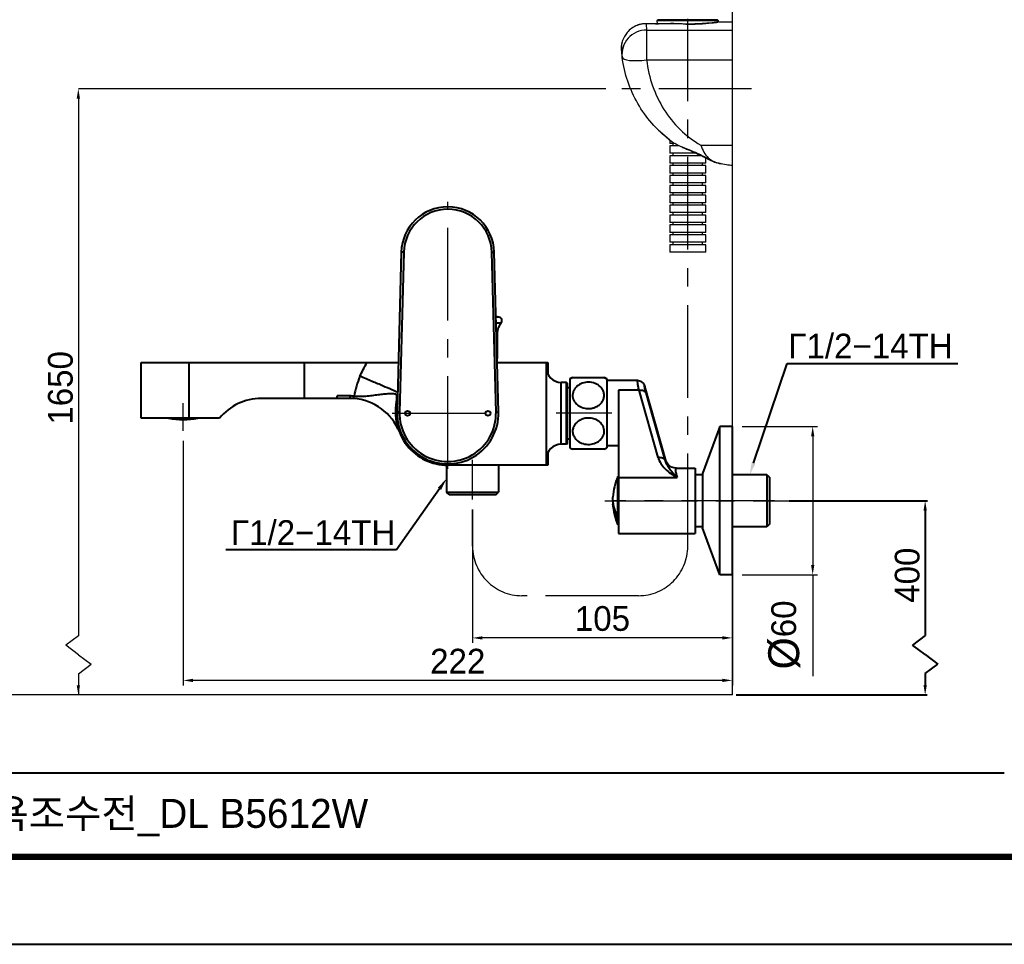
# Model space of a CAD drawing. Extents: x 0 to 1128, y 0 to 827.
# Drawn here: x 528.7 to 926.8, y 0 to 373.9 of the extents above; entities that cross this region are included whole.
import ezdxf
from ezdxf import colors
from ezdxf.entities.mleader import LeaderData, LeaderLine
from ezdxf.math import Vec2, Vec3

# ---------------------------------------------------------------- set-up
doc = ezdxf.new("R2010")
doc.units = 0
doc.header["$LTSCALE"] = 30
doc.header["$MEASUREMENT"] = 0
doc.header["$PDMODE"] = 3
doc.header["$PDSIZE"] = -10
doc.linetypes.add('CENTER', pattern=[2, 1.25, -0.25, 0.25, -0.25])
doc.linetypes.add('CENTER2', pattern=[28.575000000000003, 19.05, -3.175, 3.175, -3.175])
doc.layers.get('0').update_dxf_attribs({"linetype": 'CONTINUOUS'})
doc.layers.get('DEFPOINTS').update_dxf_attribs({"linetype": 'CONTINUOUS'})
doc.layers.add('1', color=7, linetype='CONTINUOUS')
doc.layers.add('DEF_LAYER_ASSEM_MEMBER', color=7, linetype='CONTINUOUS')
doc.layers.add('Cneter', color=1, linetype='CENTER2', lineweight=13)
doc.layers.add('치수선', color=7, linetype='CONTINUOUS', lineweight=20)
doc.styles.add('Daelim Dimension', font='')
doc.styles.get("Standard").update_dxf_attribs({"font": 'SYMBOL'})
doc.styles.get('Daelim Dimension').set_extended_font_data('나눔고딕')
doc.dimstyles.new('DEFAULT', dxfattribs={"dimscale": 2, "dimtxt": 2, "dimasz": 2, "dimexe": 0, "dimexo": 2, "dimgap": 1, "dimtad": 1, "dimdec": 1, "dimzin": 9, "dimdsep": 46, "dimtxsty": 'Daelim Dimension', "dimcen": 0.5, "dimclrd": 252, "dimclre": 252, "dimclrt": 3, "dimadec": 1, "dimazin": 0, "dimtfac": 1, "dimtdec": 1, "dimtix": 1, "dimtmove": 0, "dimatfit": 3, "dimfxl": 1, "dimtolj": 1, "dimtzin": 1, "dimlwd": 9, "dimlwe": 9, "dimarcsym": 0})

# ---------------------------------------------------------------- blocks, each defined once
blk = doc.blocks.new('*D2')
at = {"color": 5, "lineweight": 9, "ltscale": 0.5, "transparency": 16777216}
for p, q in [((711.8162089107955, 175.8355354128338), (711.8162089107955, 121.9016952932297)), ((816.8705379979956, 151.3992259648838), (816.8705379979956, 121.9016952932297)), ((812.8705379979956, 123.9016952932297), (715.8162089107955, 123.9016952932297))]:
    blk.add_line(p, q, dxfattribs=at)
at = {"color": 5, "ltscale": 0.5, "transparency": 16777216}
for points in [[(715.8162089107955, 124.5683619598964), (715.8162089107955, 123.2350286265631), (711.8162089107955, 123.9016952932297)], [(812.8705379979956, 124.5683619598964), (812.8705379979956, 123.2350286265631), (816.8705379979956, 123.9016952932297)]]:
    blk.add_solid(points, dxfattribs=at)
at = {"layer": 'DEFPOINTS', "color": 0, "ltscale": 0.5, "transparency": 16777216}
for p in [(711.8162089107955, 179.8355354128338), (816.8705379979956, 155.3992259648838), (711.8162089107955, 123.9016952932297)]:
    blk.add_point(p, dxfattribs=at)
at = {"color": 7, "ltscale": 0.5, "transparency": 16777216, "insert": (764.3433734543955, 136.7600643919422), "char_height": 10, "attachment_point": 2, "style": 'Daelim Dimension'}
blk.add_mtext('\\A1;105', dxfattribs=at)
blk = doc.blocks.new('*D3')
at = {"color": 5, "lineweight": 9, "ltscale": 0.5, "transparency": 16777216}
for p, q in [((594.8153183941035, 203.6418425579889), (594.8153183941035, 104.717118714269)), ((816.8705379979956, 141.8801963534838), (816.8705379979956, 104.717118714269)), ((812.8705379979956, 106.717118714269), (598.8153183941035, 106.717118714269))]:
    blk.add_line(p, q, dxfattribs=at)
at = {"color": 5, "ltscale": 0.5, "transparency": 16777216}
for points in [[(598.8153183941035, 107.3837853809356), (598.8153183941035, 106.0504520476023), (594.8153183941035, 106.717118714269)], [(812.8705379979956, 107.3837853809356), (812.8705379979956, 106.0504520476023), (816.8705379979956, 106.717118714269)]]:
    blk.add_solid(points, dxfattribs=at)
at = {"layer": 'DEFPOINTS', "color": 0, "ltscale": 0.5, "transparency": 16777216}
for p in [(594.8153183941035, 207.6418425579889), (816.8705379979956, 145.8801963534838), (594.8153183941035, 106.717118714269)]:
    blk.add_point(p, dxfattribs=at)
at = {"color": 7, "ltscale": 0.5, "transparency": 16777216, "insert": (705.8429281960496, 119.5039570547554), "char_height": 10, "attachment_point": 2, "style": 'Daelim Dimension'}
blk.add_mtext('\\A1;222', dxfattribs=at)
blk = doc.blocks.new('*D4')
at = {"color": 5, "lineweight": 9, "ltscale": 0.5, "transparency": 16777216}
for p, q in [((820.8705379979956, 209.3801963534338), (851.358853064452, 209.3801963534338)), ((849.358853064452, 205.3801963534338), (849.358853064452, 153.3801963534338)), ((820.8705379979956, 149.3801963534338), (851.358853064452, 149.3801963534338)), ((849.358853064452, 149.3801963534338), (849.358853064452, 108.481847483802))]:
    blk.add_line(p, q, dxfattribs=at)
at = {"color": 5, "ltscale": 0.5, "transparency": 16777216}
for points in [[(848.6921863977853, 205.3801963534338), (850.0255197311186, 205.3801963534338), (849.358853064452, 209.3801963534338)], [(848.6921863977853, 153.3801963534338), (850.0255197311186, 153.3801963534338), (849.358853064452, 149.3801963534338)]]:
    blk.add_solid(points, dxfattribs=at)
at = {"layer": 'DEFPOINTS', "color": 0, "ltscale": 0.5, "transparency": 16777216}
for p in [(816.8705379979956, 209.3801963534338), (816.8705379979956, 149.3801963534338), (849.358853064452, 149.3801963534338)]:
    blk.add_point(p, dxfattribs=at)
at = {"color": 7, "ltscale": 0.5, "transparency": 16777216, "insert": (831.3896112904893, 125.1063110031155), "char_height": 10, "attachment_point": 2, "rotation": 90, "style": 'Daelim Dimension'}
blk.add_mtext('\\A1;{\\H1.25x;\\C256;Ø}60', dxfattribs=at)

msp = doc.modelspace()

# ---------------------------------------------------------------- linework, layer by layer
at = {"color": 5, "lineweight": 9, "ltscale": 0.5}
for p, q in [((765.6853126988572, 345.9959418979174), (552.440697910105, 345.9959418979174)), ((552.440697910105, 341.9959418979174), (552.4406959948358, 124.7736733083228)), ((552.4406979101047, 124.7736747470385), (547.3328926580296, 120.936783572722)), ((552.4406979101047, 117.0998847690111), (547.3328926580296, 120.936783572722)), ((552.4406979101047, 117.0998847690111), (557.5485031621799, 113.2629859653002)), ((552.4406979101047, 109.4260947909838), (557.5485031621799, 113.2629859653002)), ((552.4406998174534, 109.4261100497728), (552.4406979101047, 104.7520148959642)), ((552.4406979101047, 109.4260871615892), (552.4406979101047, 100.8550117221361))]:
    msp.add_line(p, q, dxfattribs=at)
at = {"color": 5, "ltscale": 0.5}
for p, q in [((839.8705379979956, 179.3801963534838), (895.8369247927644, 179.3788835284234)), ((894.8369247930395, 175.378906985808), (894.8369228856909, 124.859864017058)), ((894.8369228856909, 124.859864017058), (889.7291176336157, 121.0229728427416)), ((894.8369228856909, 117.1860740390306), (889.7291176336157, 121.0229728427416)), ((894.8369228856909, 117.1860740390306), (899.9447281377661, 113.3491752353197)), ((894.8369228856909, 109.5122840610033), (899.9447281377661, 113.3491752353197)), ((894.8369267003882, 109.5122916903978), (894.8369247930395, 104.8382041659838)), ((818.452676059519, 100.8550117221361), (895.7017605321753, 100.8550117221361))]:
    msp.add_line(p, q, dxfattribs=at)
at = {"color": 5}
msp.add_line((18.14486312866211, 69.27593994140625), (926.736156463623, 69.27593994140625), dxfattribs=at)
at = {"ltscale": 0.5}
msp.add_lwpolyline([(0, 0), (1128.400001525879, 0), (1128.400001525879, 826.8000030517578), (0, 826.8000030517578)], close=True, dxfattribs=at)
at = {"color": 5, "linetype": 'ByBlock', "lineweight": 200, "const_width": 2.6}
msp.add_lwpolyline([(18.14486312866211, 35.40284729003906), (1110.144863128662, 35.40284729003906), (1110.144863128662, 807.6028442382812), (18.14486312866211, 807.6028442382812)], close=True, dxfattribs=at)
at = {"color": 5, "ltscale": 0.5}
for points in [[(551.7506649511206, 341.9959418979174), (553.0839970128882, 341.9959418979174), (552.4173309820044, 345.9959418979174)], [(894.1702587621558, 175.378906985808), (895.5035908239233, 175.378906985808), (894.8369247930395, 179.378906985808)], [(551.774031879221, 104.7520148959642), (553.1073639409885, 104.7520148959642), (552.4406979101047, 100.7520148959642)], [(894.1702587621558, 104.8382041659838), (895.5035908239233, 104.8382041659838), (894.8369247930395, 100.8382041659838)]]:
    msp.add_solid(points, dxfattribs=at)
at = {"layer": '1', "color": 7, "linetype": 'Continuous', "lineweight": 18}
for p, q in [((786.8705322759497, 373.8968284335619), (786.4049332158911, 373.3980109897142)), ((786.4049332158911, 373.3980109897142), (786.4902832525122, 372.1604392734056)), ((811.3361313360083, 373.3980109897142), (786.4049332158911, 373.3980109897142)), ((810.8705322759497, 373.8968284335619), (786.8705322759497, 373.8968284335619)), ((793.2511723058569, 372.2999122348314), (791.9310429113257, 372.2999122348314)), ((811.3361313360083, 373.3980109897142), (810.8705322759497, 373.8968284335619)), ((811.3015587346899, 372.8967139926439), (811.3361313360083, 373.3980109897142)), ((816.8705322759497, 372.8968284335619), (811.3016521947729, 372.8968284335619)), ((816.8705322759497, 369.7214133944994), (816.8705322759497, 372.8968284335619)), ((816.8705322759497, 357.626091739226), (816.8705322759497, 369.7214133944994)), ((816.8705322759497, 323.1823508944994), (816.8705322759497, 357.626091739226)), ((791.5705330388892, 325.1923606601244), (791.5705330388892, 323.8968284335619)), ((793.4973461644995, 323.8968284335619), (791.5705330388892, 323.8968284335619)), ((791.5705330388892, 322.8968284335619), (791.5705330388892, 319.8968284335619)), ((795.3505909459936, 322.8968284335619), (791.5705330388892, 322.8968284335619)), ((792.8705322759497, 323.8968284335619), (792.8705322759497, 322.8968284335619)), ((816.8705322759497, 314.8968284335619), (816.8705322759497, 323.1823508944994)), ((802.2101795690405, 319.8968284335619), (791.5705330388892, 319.8968284335619)), ((791.5705330388892, 318.8968284335619), (791.5705330388892, 315.8968284335619)), ((804.3925354497778, 318.8968284335619), (791.5705330388892, 318.8968284335619)), ((792.8705322759497, 319.8968284335619), (792.8705322759497, 318.8968284335619)), ((806.1705334203589, 315.8968284335619), (791.5705330388892, 315.8968284335619)), ((791.5705330388892, 314.8968284335619), (791.5705330388892, 311.8968284335619)), ((806.1705334203589, 314.8968284335619), (791.5705330388892, 314.8968284335619)), ((792.8705322759497, 315.8968284335619), (792.8705322759497, 314.8968284335619)), ((804.8705322759497, 314.8968284335619), (804.8705322759497, 315.8968284335619)), ((806.1705334203589, 315.8968284335619), (806.1705334203589, 317.978874942351)), ((806.1705334203589, 311.8968284335619), (806.1705334203589, 314.8968284335619)), ((806.1705334203589, 311.8968284335619), (791.5705330388892, 311.8968284335619)), ((791.5705330388892, 310.8968284335619), (791.5705330388892, 307.8968284335619)), ((806.1705334203589, 310.8968284335619), (791.5705330388892, 310.8968284335619)), ((792.8705322759497, 311.8968284335619), (792.8705322759497, 310.8968284335619)), ((804.8705322759497, 310.8968284335619), (804.8705322759497, 311.8968284335619)), ((806.1705334203589, 307.8968284335619), (806.1705334203589, 310.8968284335619)), ((806.1705334203589, 307.8968284335619), (791.5705330388892, 307.8968284335619)), ((791.5705330388892, 306.8968284335619), (791.5705330388892, 303.8968284335619)), ((806.1705334203589, 306.8968284335619), (791.5705330388892, 306.8968284335619)), ((792.8705322759497, 307.8968284335619), (792.8705322759497, 306.8968284335619)), ((804.8705322759497, 306.8968284335619), (804.8705322759497, 307.8968284335619)), ((806.1705334203589, 303.8968284335619), (806.1705334203589, 306.8968284335619)), ((806.1705334203589, 303.8968284335619), (791.5705330388892, 303.8968284335619)), ((791.5705330388892, 302.8968284335619), (791.5705330388892, 299.8968284335619)), ((806.1705334203589, 302.8968284335619), (791.5705330388892, 302.8968284335619)), ((792.8705322759497, 303.8968284335619), (792.8705322759497, 302.8968284335619)), ((804.8705322759497, 302.8968284335619), (804.8705322759497, 303.8968284335619)), ((806.1705334203589, 299.8968284335619), (806.1705334203589, 302.8968284335619)), ((806.1705334203589, 299.8968284335619), (791.5705330388892, 299.8968284335619)), ((791.5705330388892, 298.8968284335619), (791.5705330388892, 295.8968284335619)), ((806.1705334203589, 298.8968284335619), (791.5705330388892, 298.8968284335619)), ((792.8705322759497, 299.8968284335619), (792.8705322759497, 298.8968284335619)), ((804.8705322759497, 298.8968284335619), (804.8705322759497, 299.8968284335619)), ((806.1705334203589, 295.8968284335619), (806.1705334203589, 298.8968284335619)), ((806.1705334203589, 295.8968284335619), (791.5705330388892, 295.8968284335619)), ((791.5705330388892, 294.8968284335619), (791.5705330388892, 291.8968284335619)), ((806.1705334203589, 294.8968284335619), (791.5705330388892, 294.8968284335619)), ((792.8705322759497, 295.8968284335619), (792.8705322759497, 294.8968284335619)), ((804.8705322759497, 294.8968284335619), (804.8705322759497, 295.8968284335619)), ((806.1705334203589, 291.8968284335619), (806.1705334203589, 294.8968284335619)), ((806.1705334203589, 291.8968284335619), (791.5705330388892, 291.8968284335619)), ((791.5705330388892, 290.8968284335619), (791.5705330388892, 287.8968284335619)), ((806.1705334203589, 290.8968284335619), (791.5705330388892, 290.8968284335619)), ((792.8705322759497, 291.8968284335619), (792.8705322759497, 290.8968284335619)), ((804.8705322759497, 290.8968284335619), (804.8705322759497, 291.8968284335619)), ((806.1705334203589, 287.8968284335619), (806.1705334203589, 290.8968284335619)), ((806.1705334203589, 287.8968284335619), (791.5705330388892, 287.8968284335619)), ((791.5705330388892, 286.8968284335619), (791.5705330388892, 283.8968284335619)), ((806.1705334203589, 286.8968284335619), (791.5705330388892, 286.8968284335619)), ((792.8705322759497, 287.8968284335619), (792.8705322759497, 286.8968284335619)), ((804.8705322759497, 286.8968284335619), (804.8705322759497, 287.8968284335619)), ((806.1705334203589, 283.8968284335619), (806.1705334203589, 286.8968284335619)), ((806.1705334203589, 283.8968284335619), (791.5705330388892, 283.8968284335619)), ((791.5705330388892, 282.8968284335619), (791.5705330388892, 279.8968284335619)), ((806.1705334203589, 282.8968284335619), (791.5705330388892, 282.8968284335619)), ((792.8705322759497, 283.8968284335619), (792.8705322759497, 282.8968284335619)), ((804.8705322759497, 282.8968284335619), (804.8705322759497, 283.8968284335619)), ((806.1705334203589, 279.8968284335619), (806.1705334203589, 282.8968284335619)), ((806.1705334203589, 279.8968284335619), (791.5705330388892, 279.8968284335619))]:
    msp.add_line(p, q, dxfattribs=at)
at = {"layer": '1', "color": 7, "linetype": 'Continuous', "lineweight": 13}
for p, q in [((793.1988937871802, 372.287728091765), (791.9806416051733, 372.287728091765)), ((782.2209827916968, 369.7214133944994), (782.2209827916968, 357.626091739226)), ((782.2209827916968, 369.7214133944994), (816.8705322759497, 369.7214133944994)), ((782.2209827916968, 357.626091739226), (816.8705322759497, 357.626091739226)), ((804.1001675145972, 323.1823508944994), (816.8705322759497, 323.1823508944994))]:
    msp.add_line(p, q, dxfattribs=at)
at = {"layer": '1', "color": 7, "linetype": 'Continuous', "lineweight": 18, "extrusion": (6.123233995736766e-17, -7.498798913309288e-33, -1)}
for start, end in [(352.2681600613533, 352.5556965923691), (307.7566111324663, 314.523121207541)]:
    msp.add_arc((-822.6839725988257, 365.376724978972), 50.8135436434281, start, end, dxfattribs=at)
at = {"layer": '1', "color": 7, "linetype": 'Continuous'}
msp.add_arc((594.8162089107959, 242.6530354128338), 30.4918891879, 258.861854329098, 281.134799020405, dxfattribs=at)
at = {"layer": '1', "color": 7, "linetype": 'Continuous', "lineweight": 13}
for centre, major_axis, ratio, start_param, end_param in [((781.9855530279028, 370.2615440097338), (0.08763736669823359, 1.998079000429713), 0.357631, 6.276828471174191, 6.40521848636103), ((782.2209827916968, 360.0389564242845), (-9.914108391984918, -1.307843565559063), 0.9677200000000001, 4.585416672686693, 6.283185307179585), ((782.2209827916968, 360.0389564242845), (-9.914108391984918, -1.307843565559063), 0.239333, 0, 1.539234588189508)]:
    msp.add_ellipse(centre, major_axis=major_axis, ratio=ratio, start_param=start_param, end_param=end_param, dxfattribs=at)
at = {"layer": '1', "color": 7, "linetype": 'Continuous', "lineweight": 18}
for points, knots in [([(778.3628265874731, 371.5994422641283), (776.7940495031226, 370.9828498569017), (775.3859856145727, 369.9763114657885), (772.7112591283667, 366.7594688144213), (771.8693459051001, 364.2297218051439), (772.0054218786108, 361.7040031161791)], [0, 0, 0, 0, 0.401498735086807, 0.401498735086807, 1, 1, 1, 1]), ([(780.9186604040015, 372.2270438876635), (780.798119785105, 372.2201621737963), (780.2184574621069, 372.1718223300463), (779.3565380590308, 371.9751212802416), (778.6490318792212, 371.7166602817064), (778.3780643957007, 371.5999381747728)], [0, 0, 0, 0, 0.1377144862110879, 0.6649036817566658, 1, 1, 1, 1]), ([(781.040946246897, 372.2551658359056), (781.0251057165015, 372.2537238803392), (781.0096085088599, 372.2486808505541), (780.9934933202612, 372.2393958774095), (780.9924061315405, 372.2387473788744), (780.9913227575171, 372.2380836215502)], [0, 0, 0, 0, 0.9321185583535316, 0.9321185583535316, 1, 1, 1, 1]), ([(786.2878067510474, 372.1600806918627), (785.7862560766089, 372.161881228972), (784.7817127721655, 372.1724250522142), (783.3655312078345, 372.2078635898119), (782.4776508825171, 372.24256207614), (782.0778553502905, 372.2608802524095)], [0, 0, 0, 0, 0.3464934442910482, 0.7014736457747047, 1, 1, 1, 1]), ([(791.9203007238257, 372.3009879794603), (791.5415985601294, 372.2799232211595), (790.6974937932837, 372.2390601840502), (789.3234055059302, 372.1918418612963), (787.8319218175757, 372.1649940219408), (786.8098785894263, 372.154557010222), (786.2961742894995, 372.1599891391283), (786.2878067510474, 372.1600806918627)], [0, 0, 0, 0, 0.2180598240365107, 0.4761299583044704, 0.7343439627626367, 0.9956729490571832, 1, 1, 1, 1]), ([(791.9219982641089, 372.2993781772142), (791.9405891912329, 372.3009574618822), (791.9591972844946, 372.2975700107103), (791.9786274450171, 372.288689395476), (791.9796345250952, 372.288216373015), (791.9806396978247, 372.287728091765)], [0, 0, 0, 0, 0.9482592934432812, 0.9482592934432812, 1, 1, 1, 1]), ([(793.1988937871802, 372.287728091765), (793.1999275701392, 372.288201114226), (793.2009594457495, 372.2886665072924), (793.222342731272, 372.2979591098314), (793.2429001348364, 372.301285525847), (793.2634232061255, 372.2991416659838)], [0, 0, 0, 0, 0.04829364805123599, 0.04829364805123599, 1, 1, 1, 1]), ([(798.0307343023169, 372.1488883700853), (797.547948123728, 372.1520774569994), (796.5776531713354, 372.1653449740892), (795.1431763189184, 372.2091224399095), (794.0270950811255, 372.2565162387377), (793.4257004278052, 372.2915656772142), (793.2654278295386, 372.301514407683)], [0, 0, 0, 0, 0.2888898083707059, 0.587438098400661, 0.8884441301600643, 1, 1, 1, 1]), ([(771.9934151189673, 361.7026756015306), (771.9952671544897, 361.6636588778978), (772.0057098882544, 361.4625632968431), (772.0390961187231, 360.9396217074877), (772.1164848821509, 360.0773322787767), (772.1888420598852, 359.3584220614916), (772.2560780065405, 358.8930518832689), (772.2624695318091, 358.849381228972)], [0, 0, 0, 0, 0.0684356520778399, 0.3337907286623891, 0.6377112897963766, 0.9663428200415144, 1, 1, 1, 1]), ([(791.4142811315405, 325.3239829745775), (788.8476192968237, 327.3278053012377), (786.4488461034643, 329.6051643100267), (782.1849777715552, 334.5154197421556), (780.2986767309058, 337.1583717074877), (777.0206558721411, 342.8456275668627), (775.6442234533179, 345.8791129794603), (773.5183765905249, 352.1238258090502), (772.7512104528296, 355.3628165927416), (772.3068745153296, 358.7311103549486)], [0, 0, 0, 0, 0.25, 0.25, 0.5, 0.5, 0.75, 0.75, 1, 1, 1, 1]), ([(794.981671573435, 323.0837333407885), (794.9788296239722, 323.084831973601), (794.9760906713354, 323.0861289706713), (794.9521057622778, 323.0997626986986), (794.9372456090796, 323.1249931064135), (794.9286358373511, 323.1659095492845), (794.9279758947241, 323.1694190707689), (794.9273712652075, 323.1730277743822)], [0, 0, 0, 0, 0.1023677226113605, 0.1023677226113605, 0.9246236102007336, 0.9246236102007336, 1, 1, 1, 1]), ([(794.9856293218481, 323.093621036101), (795.3157646673071, 322.9267280307299), (796.1634953039038, 322.5131614413744), (797.56225896052, 321.9183128085619), (799.0977509038794, 321.2826163974291), (800.4530289190161, 320.693848392058), (801.2618439214575, 320.3106467929369), (801.6147682683813, 320.1381690707689)], [0, 0, 0, 0, 0.1542764129247511, 0.3918775497552028, 0.6211396716683144, 0.8321988900440357, 1, 1, 1, 1]), ([(804.1001675145972, 323.1823508944994), (804.830497028147, 321.1046455111986), (805.8138592260229, 319.352066775847), (808.5007946508276, 316.8470008578783), (810.2207806127417, 316.0670936313158), (812.3558361547339, 315.6238792148119)], [0, 0, 0, 0, 0.5, 0.5, 1, 1, 1, 1]), ([(801.6202328222143, 320.1425483432299), (801.786401035105, 320.0704658236986), (802.5066235082495, 319.7550285068041), (803.7295334356177, 319.1883170810228), (805.2596447484839, 318.451905032683), (806.660195590769, 317.7314536777025), (807.9360134618628, 317.0625388827806), (809.0829765813696, 316.518570682097), (809.9095280187476, 316.181412478972), (810.3916466253149, 316.0720298495775), (810.5189049260962, 316.0473029819017)], [0, 0, 0, 0, 0.0474733925493284, 0.2072779963089757, 0.3657829729019699, 0.5239817533211856, 0.6741922466159825, 0.8156130587900764, 0.9513464638529592, 1, 1, 1, 1]), ([(801.6217186467993, 320.1555564609056), (801.6666862981665, 320.1322639194017), (801.7249443548071, 320.1366737094408), (801.831811191355, 320.1872108188158), (801.8744556920874, 320.2149360385424), (801.9243328588354, 320.2550285068041), (801.929036380564, 320.2588737216478), (801.9337666051733, 320.2628181186205)], [0, 0, 0, 0, 0.6130265034321434, 0.6130265034321434, 0.9633921517511104, 0.9633921517511104, 1, 1, 1, 1]), ([(816.8705379979956, 314.8968284335619), (816.8705284612524, 314.8968284335619), (816.6123497503149, 314.9261024203783), (815.9418633001196, 315.0113227572924), (815.5275681035864, 315.0677879062181), (814.2434799688208, 315.2616203036791), (813.307246448313, 315.4263770785814), (812.3558361547339, 315.6238792148119)], [0, 0, 0, 0, 0.25, 0.25, 0.5, 0.5, 1, 1, 1, 1])]:
    msp.add_open_spline(points, degree=3, knots=knots, dxfattribs=at)
at = {"layer": '1', "color": 7, "linetype": 'Continuous', "lineweight": 13}
for points in [[(780.9913227575171, 372.2380836215502), (780.0868771093237, 372.1474540439135), (779.2018654363501, 371.929215213347), (778.3628265874731, 371.5994422641283)], [(781.9855530279028, 372.2485740390306), (781.6505959051001, 372.260514041472), (781.3180878179419, 372.2566764560228), (780.9913227575171, 372.2380836215502)], [(791.9806396978247, 372.287728091765), (788.869294406687, 372.120362063933), (785.2052910344946, 372.1044700351244), (781.9855530279028, 372.2485740390306)], [(781.9855530279028, 372.2485740390306), (782.0211918371069, 371.7224662509447), (782.0833523290503, 370.8806464877611), (782.2209827916968, 369.7214133944994)], [(794.9273712652075, 323.1730277743822), (797.1627018468726, 322.129639407683), (799.6840164678442, 321.3216331210619), (801.9337666051733, 320.2628181186205)]]:
    msp.add_open_spline(points, degree=3, dxfattribs=at)
at = {"layer": '1', "color": 7, "linetype": 'Continuous', "lineweight": 18}
for points, degree in [([(782.0743706243384, 372.253548404265), (781.5495827215063, 372.2923209872728), (781.0498554723608, 372.2376945224291)], 2), ([(772.020100833689, 361.4795158114916), (771.9325935857642, 362.6171043124681), (772.0449230687964, 363.7591788974291), (772.3370564000952, 364.8500755038744)], 3), ([(772.3068745153296, 358.7311103549486), (772.3005325811255, 358.7791907992845), (772.2943165319311, 358.8267982211595), (772.2882282750952, 358.8739249911791)], 3), ([(791.0044033544409, 325.6473777499681), (791.1401913183081, 325.5391013827806), (791.2768242376196, 325.4312904086595), (791.4142811315405, 325.3239829745775)], 3), ([(791.4142811315405, 325.3239829745775), (792.4838993566382, 324.4889152255541), (793.6586029546606, 323.7928245273119), (794.9273712652075, 323.1730277743822)], 3), ([(793.5555717962134, 323.911881228972), (794.0220005529272, 323.6290595736986), (794.4977581518042, 323.3583381381517), (794.9870808141577, 323.1039741244799)], 3), ([(812.3558361547339, 315.6238792148119), (811.7294266240942, 315.7539146152025), (811.1078941839087, 315.8952720370775), (810.4911015050757, 316.0477302279955)], 3)]:
    msp.add_open_spline(points, degree=degree, dxfattribs=at)
at = {"layer": '1', "color": 7, "linetype": 'Continuous', "lineweight": 13}
for points, knots in [([(798.0171749608862, 372.0955131259447), (798.2579567449438, 372.0936515536791), (798.4993183629858, 372.0927283969408), (800.8678524511206, 372.0934837069994), (802.9957916753638, 372.1726691928392), (806.6406681554663, 372.4090736117845), (808.1782295720923, 372.5625999179369), (810.3208725469458, 372.803726932097), (810.9114601629126, 372.8860175815111), (811.0146400945532, 372.9055412021166), (810.5209229009497, 372.8418739047533), (808.5724842565405, 372.627312442351), (807.116307498728, 372.4793555942064), (803.5710079686987, 372.2366798129564), (801.4739964025366, 372.1468742099291), (797.2459270971167, 372.118424197722), (795.104329349314, 372.1791694369799), (793.1988937871802, 372.287728091765)], [0, 0, 0, 0, 0.0159672942039407, 0.0159672942039407, 0.1565433950319492, 0.1565433950319492, 0.2971194958599577, 0.2971194958599577, 0.4376955966879661, 0.4376955966879661, 0.5782716975159746, 0.5782716975159746, 0.7188477983439832, 0.7188477983439832, 0.8594238991719916, 0.8594238991719916, 1, 1, 1, 1]), ([(782.2209827916968, 357.626091739226), (782.6565296666968, 353.9575813022142), (783.4766895788061, 350.456299563933), (785.8261654394018, 343.7513816562181), (787.3729221837866, 340.5355918612963), (791.067219974314, 334.6565864291674), (793.2442791478979, 331.9336555209642), (798.2202103155005, 327.0717704501635), (800.9817459600317, 324.9544074740892), (804.1001675145972, 323.1823508944994)], [0, 0, 0, 0, 0.2500000000000001, 0.2500000000000001, 0.5000000000000001, 0.5000000000000001, 0.7500000000000001, 0.7500000000000001, 1, 1, 1, 1]), ([(801.9337666051733, 320.2628181186205), (803.767186404978, 319.4819572177416), (805.4607040899145, 318.610970279265), (808.3612606542456, 317.0099494662767), (809.6226608770239, 316.2623832431322), (810.4911015050757, 316.0477302279955)], [0, 0, 0, 0, 0.5, 0.5, 1, 1, 1, 1])]:
    msp.add_open_spline(points, degree=3, knots=knots, dxfattribs=at)
at = {"layer": 'Cneter', "lineweight": 5, "ltscale": 0.5}
msp.add_line((711.8162089107955, 160.9815912544805), (711.8162089107955, 175.8355354128338), dxfattribs=at)
at = {"layer": 'DEF_LAYER_ASSEM_MEMBER', "color": 1, "linetype": 'CENTER', "lineweight": 5}
for p, q in [((798.870533229624, 160.9815912544805), (798.870533229624, 374.2297385795318)), ((824.684407474314, 345.9959418979174), (765.1247303502905, 345.9959418979174)), ((701.8162089107959, 192.2355354128338), (701.8162089107959, 300.2355354127338)), ((594.8153183941035, 207.6418425579889), (594.8153183941035, 218.8385013762812)), ((679.3162089107959, 214.7355354128338), (724.3162089107959, 214.7355354128338)), ((768.1705379979958, 214.7355354128338), (745.6705379979958, 214.7355354128338)), ((711.8162089107955, 179.8355354128338), (711.8162089107955, 195.8570749226531)), ((765.2650043183953, 179.3801963534838), (839.8705379979956, 179.3801963534838)), ((833.8705379979956, 179.3801963534838), (768.0994955698443, 179.3801963534838)), ((778.870533229624, 140.9815912544805), (731.8162089107955, 140.9815912544805))]:
    msp.add_line(p, q, dxfattribs=at)
at = {"layer": 'DEF_LAYER_ASSEM_MEMBER', "color": 7, "linetype": 'Continuous'}
for p, q in [((683.0161312610958, 279.9213105965338), (681.3232337487957, 215.2721628531338)), ((722.3091840727957, 215.2721628531338), (720.6162865603956, 279.9213105965338)), ((721.8162089107959, 247.1545805438338), (721.8162089107959, 236.8355354128338)), ((577.843485323896, 212.7355354128338), (577.843485323896, 235.2355354128338)), ((577.843704145796, 235.2355354128338), (681.8459930568961, 235.2355354128338)), ((643.6914118594959, 235.2355354128338), (643.6914118594959, 220.7355354128338)), ((721.7864247646958, 235.2355354128338), (742.3162089107959, 235.2355354128338)), ((741.6705379979958, 193.7355354128338), (741.6705379979958, 235.2355354128338)), ((742.3162089107959, 235.2355354128338), (742.3162089107959, 230.5859377722338)), ((749.8705379979956, 227.2355354128338), (747.6705379979958, 227.2355354128338)), ((750.1705379979958, 226.9355354128338), (749.8705379979956, 227.2355354128338)), ((749.8705379979956, 202.2355354128338), (749.8705379979956, 227.2355354128338)), ((751.1705379979958, 228.7355354128338), (752.2827706706958, 229.2355354128338)), ((751.1705379979958, 228.7355354128338), (751.1705379979958, 200.7355354128338)), ((752.2827706706958, 229.2355354128338), (765.0583053253958, 229.2355354128338)), ((765.0583053253958, 229.2355354128338), (766.1705379979958, 228.7355354128338)), ((766.1705379979958, 228.7355354128338), (766.1705379979958, 200.7355354128338)), ((778.5602833653957, 227.9355354128338), (766.1705379979958, 227.9355354128338)), ((779.530622434796, 227.7726859982338), (778.9508518832959, 227.9093084951338)), ((750.1705379979958, 202.5355354128338), (750.1705379979958, 226.9355354128338)), ((750.1705379979958, 225.2355354128338), (751.1705379979958, 224.9675862203338)), ((770.8705379979956, 224.0693449244338), (770.8705379979956, 166.1803260911338)), ((781.4214501958959, 225.8516752430338), (781.2979079844959, 226.1646196829338)), ((781.4723379863958, 225.6870193292338), (781.4214993610958, 225.8515161608338)), ((781.4721784478957, 225.6876153051338), (781.4724583167958, 225.6866276060338)), ((790.0977399458957, 195.1916519805338), (781.4743986042959, 225.6797676761338)), ((662.2434910358957, 220.7355354128338), (626.2867716591959, 220.7355354128338)), ((657.0960520597955, 220.7355354128338), (657.0960520597955, 221.7355354128338)), ((609.5526796505956, 212.7355354128338), (577.8437323369958, 212.7355354128338)), ((681.3840082082961, 209.0283489266338), (681.4298830301959, 208.9379899744338)), ((681.4298830301959, 208.9379899744338), (681.482632228096, 208.8322213425338)), ((681.482632228096, 208.8322213425338), (681.5368445110958, 208.7221733726338)), ((681.5849107285958, 208.7258773837338), (681.621850890996, 208.6281733752338)), ((681.621850890996, 208.6281733752338), (681.6626723889958, 208.5217793505338)), ((681.6626723889958, 208.5217793505338), (681.7083411357958, 208.4048178815338)), ((681.7083411357958, 208.4048178815338), (681.7581274275958, 208.2797658825338)), ((681.7303198351956, 208.3127058930338), (681.7885349970957, 208.1844286184338)), ((681.7581274275958, 208.2797658825338), (681.8108951465956, 208.1499331224338)), ((681.7941886318958, 208.2579980899338), (681.8375803678955, 208.1394635712338)), ((681.8108951465956, 208.1499331224338), (681.867267055196, 208.0141855789338)), ((681.8561641857959, 208.0634810215338), (681.8194602942958, 208.1552539853338)), ((681.8561641857959, 208.0634810215338), (681.9036755118959, 207.9466025191338)), ((681.867267055196, 208.0141855789338), (681.897038038896, 207.9436788609338)), ((681.897038038896, 207.9436788609338), (681.9530069188959, 207.8132542294338)), ((681.9036755118959, 207.9466025191338), (681.9588116889959, 207.8136734797338)), ((681.9588116889959, 207.8136734797338), (682.0059336526956, 207.7023939327338)), ((811.8705379979956, 209.3801963534338), (804.8705379979956, 190.3301963534338)), ((816.8705379979956, 209.3801963534338), (811.8705379979956, 209.3801963534338)), ((811.8705379979956, 149.3801963534338), (811.8705379979956, 209.3801963534338)), ((816.8705379979956, 149.3802475696338), (816.8705379979956, 209.3801451372338)), ((750.1705379979958, 204.2355354128338), (751.1705379979958, 204.5034846052338)), ((749.8705379979956, 202.2355354128338), (747.6705379979958, 202.2355354128338)), ((750.1705379979958, 202.5355354128338), (749.8705379979956, 202.2355354128338)), ((751.1705379979958, 200.7355354128338), (752.2827706706958, 200.2355354128338)), ((765.0583053253958, 200.2355354128338), (752.2827706706958, 200.2355354128338)), ((765.0583053253958, 200.2355354128338), (766.1705379979958, 200.7355354128338)), ((770.8705379979956, 201.5355354128338), (766.1705379979958, 201.5355354128338)), ((742.3162089107959, 198.8851330533338), (742.3162089107959, 193.7355354128338)), ((790.094958333596, 195.2012944677338), (790.0964711298957, 195.1960481331338)), ((790.1062342054956, 195.1692373619338), (790.0952355654958, 195.2005063023338)), ((790.1162644707956, 195.1428028398338), (790.1062342054956, 195.1692373619338)), ((790.2234862291957, 194.9086017624338), (790.1162644707956, 195.1428028398338)), ((701.3162089107959, 193.7441047600338), (701.3162089107959, 182.8355354128338)), ((742.3162089107959, 193.7355354128338), (701.8162089107959, 193.7355354128338)), ((722.3162089107959, 193.7355354128338), (722.3162089107959, 182.8355354128338)), ((790.4609272882958, 194.5166897286338), (790.223350459396, 194.9088634994338)), ((790.8747158292958, 194.0122302819338), (790.4604970736955, 194.5173092912338)), ((791.4896187648956, 193.4776005828338), (790.873971552196, 194.0130081036338)), ((792.3073156226956, 193.0042915268338), (791.488812251896, 193.4781840005338)), ((793.3117642004959, 192.6788890723338), (792.306741008796, 193.0045508075338)), ((794.2823881324957, 192.5801798064338), (793.3115562162957, 192.6789316543338)), ((794.2823901429956, 192.5801798316338), (793.3117642004959, 192.6788890723338)), ((794.2853236779956, 192.5801963534338), (801.8705379979956, 192.5801963534338)), ((801.8705379979956, 192.5799100067338), (801.8705379979956, 166.1804827001338)), ((770.8705379979956, 189.1301963534338), (770.550166584896, 189.1301963534338)), ((770.550166584896, 169.6301963534338), (770.550166584896, 189.1301963534338)), ((804.8705379979956, 189.8801963534338), (801.8705379979956, 189.8801963534338)), ((804.8705379979956, 190.3301963534338), (804.8705379979956, 168.4301963534338)), ((830.8705379979956, 189.8801963534338), (816.8705379979956, 189.8801963534338)), ((831.8705379979956, 188.8801963534338), (830.8705379979956, 189.8801963534338)), ((830.8705379979956, 189.8801963534338), (830.8705379979956, 168.8801963534338)), ((831.8705379979956, 188.8801963530338), (831.8705379979956, 169.8801963539338)), ((701.3162089107959, 182.8355354128338), (722.3162089107959, 182.8355354128338)), ((702.3162089107959, 181.8355354128338), (701.3162089107959, 182.8355354128338)), ((702.3176813836958, 181.8355354128338), (721.3147364378956, 181.8355354128338)), ((721.3162089107959, 181.8355354128338), (722.3162089107959, 182.8355354128338)), ((768.6107798870962, 180.7981037463338), (768.6130438546961, 180.8367983261338)), ((770.8705379979956, 169.6301963534338), (770.550166584896, 169.6301963534338)), ((804.8705379979956, 168.8801963534338), (801.8705379979956, 168.8801963534338)), ((811.8705379979956, 149.3801963534338), (804.8705379979956, 168.4301963534338)), ((830.8705379979956, 168.8801963534338), (816.8705379979956, 168.8801963534338)), ((831.8705379979956, 169.8801963534338), (830.8705379979956, 168.8801963534338)), ((770.8705379979956, 166.1801963534338), (801.8705379979956, 166.1801963534338)), ((816.8705379979956, 149.3801963534338), (811.8705379979956, 149.3801963534338))]:
    msp.add_line(p, q, dxfattribs=at)
at = {"layer": 'DEF_LAYER_ASSEM_MEMBER', "color": 9, "linetype": 'Continuous'}
for p, q in [((684.0157885860958, 279.8951336482338), (682.3228910736957, 215.2459859048338)), ((684.0157885860958, 279.8951336482338), (683.0161312610958, 279.9213105965338)), ((719.616629235496, 279.8951336482338), (720.6162865603956, 279.9213105965338)), ((721.3095267477956, 215.2459859048338), (719.616629235496, 279.8951336482338)), ((722.4149350253956, 253.6303461178338), (721.3047396942957, 253.6303461178338)), ((723.3362089107959, 251.1457708424338), (721.3698005874958, 251.1457708424338)), ((721.8162089107959, 247.1545805438338), (721.4743135836957, 247.1545805438338)), ((597.2933839578959, 212.7355354128338), (597.2933839578959, 235.2355354128338)), ((721.7445272900959, 236.8355354128338), (721.8162089107959, 236.8355354128338)), ((747.6705379979958, 202.2355354128338), (747.6705379979958, 227.2355354128338)), ((779.1631970102958, 224.0693449244338), (770.8705379979956, 224.0693449244338)), ((786.8490063222957, 196.8958636180338), (779.1631970102958, 224.0693449244338)), ((789.6467056809961, 195.8258816743338), (781.9608892750957, 222.9993588488338)), ((662.2173140875957, 221.7355354128338), (657.0960520597955, 221.7355354128338)), ((682.3228910736957, 215.2459859048338), (681.3232337487957, 215.2721628531338)), ((721.3095267477956, 215.2459859048338), (722.3091840727957, 215.2721628531338)), ((770.8705379979956, 188.7140058651338), (794.6242546747958, 188.7140058651338))]:
    msp.add_line(p, q, dxfattribs=at)
at = {"layer": 'DEF_LAYER_ASSEM_MEMBER', "color": 7, "linetype": 'Continuous'}
for points in [[(780.8358834300957, 226.8875430925338), (780.4841013032956, 227.2346428744338), (780.0465171762958, 227.5391888444338), (779.5304958875959, 227.7727294388338), (778.9507831846959, 227.9093176229338), (778.555000363096, 227.9355020890338)], [(781.1049494981958, 226.5225841813338), (780.8360615000956, 226.8873359619338), (780.4842844572959, 227.2344896283338), (780.0466833161959, 227.5390938598338)], [(781.4214993610958, 225.8515161608338), (781.2980582247956, 226.1642909155338), (781.1047852953957, 226.5228456990338)], [(681.6257163689957, 208.5479853230338), (681.6603199831957, 208.4696460234338), (681.7303198351956, 208.3127058930338)], [(681.8375803678955, 208.1394635712338), (681.8689046331956, 208.0553597033338), (681.9015303016959, 207.9691594056338), (681.9351209300958, 207.8818550955338), (681.9699569254958, 207.7928110164338), (682.0059594614959, 207.7023290697338), (682.0430408453958, 207.6107121109338), (682.0870375106956, 207.5039890444338)]]:
    msp.add_lwpolyline(points, dxfattribs=at)
at = {"layer": 'DEF_LAYER_ASSEM_MEMBER', "color": 5, "linetype": 'Continuous'}
msp.add_circle((685.566208910846, 214.7355354128338), 1, dxfattribs=at)
at = {"layer": 'DEF_LAYER_ASSEM_MEMBER', "color": 1, "linetype": 'Continuous'}
msp.add_circle((718.066208910846, 214.7355354128338), 1, dxfattribs=at)
at = {"layer": 'DEF_LAYER_ASSEM_MEMBER', "color": 7, "linetype": 'Continuous'}
for centre, radius, start, end in [((701.8162089107959, 279.4290132376338), 18.8065221751, 1.500000000001195, 178.4999999999988), ((711.8162089107959, 174.3355354128338), 80, 82.38683872839773, 83.18816732899933), ((727.8162089107959, 247.1545805438338), 6, 138.3024533967986, 180), ((722.216208910796, 252.1435684171338), 1.5, 318.3024533967986, 82.38683872839773), ((721.3162089107959, 236.8355354128338), 0.5, 330.7556355412059, 0), ((747.6705379979958, 233.2355354128338), 6, 180, 270), ((758.6705379979958, 213.5391068413338), 16.9464285714, 112.1441965078956, 116.2680446128028), ((758.6705379979958, 213.5391068413338), 16.9464285714, 63.73195538719722, 67.85580349210434), ((626.2867716591959, 199.2355354128338), 21.5, 90, 141.107912370303), ((662.2434910358957, 199.2355354128338), 21.5, 25.35425893240542, 90), ((701.8162089107959, 214.7355354128338), 21, 166.6133592004013, 270), ((701.8162089107959, 214.7355354128338), 20.5, 178.4999999999988, 1.500000000001195), ((662.2434910358957, 199.2355354128338), 21.5, 24.31197273870063, 24.7403089645056), ((662.2434910358957, 199.2355354128338), 21.5, 23.20939006759919, 23.51983408579584), ((747.6705379979958, 196.2355354128338), 6, 90, 180), ((758.6705379979958, 215.9319639842338), 16.9464285714, 243.7319553871972, 247.8558034921043), ((758.6705379979958, 215.9319639842338), 16.9464285714, 292.1441965078956, 296.2680446128028), ((793.5705379979959, 179.3801963534338), 25, 157.0455005985989, 176.7370858605009), ((781.1006811687957, 178.6730910584338), 12.5101108568, 176.7597165841999, 183.2571977420998), ((793.5705379979959, 179.3801963534338), 25, 183.2629141394991, 202.9544994014011), ((794.316530799796, 172.9050095852338), 24.0113967176, 179.9875502643004, 181.6241475494993), ((799.0660998081958, 172.8936688900338), 28.7609699255, 178.5156902275988, 179.9670139925997)]:
    msp.add_arc(centre, radius, start, end, dxfattribs=at)
at = {"layer": 'DEF_LAYER_ASSEM_MEMBER', "color": 9, "linetype": 'Continuous'}
for centre, radius, start, end in [((701.8162089107959, 279.4290132376338), 17.8065221751, 1.500000000001195, 178.4999999999988), ((702.3947851058956, 214.7039051310338), 39.111306448, 157.4843531035034, 169.7366462781001), ((662.2256553485959, 199.2274422400338), 22.5080947184, 85.71019233200434, 90.02123320810394), ((701.8162089107959, 214.7355354128338), 19.5, 178.4999999999988, 1.500000000001195), ((703.0548202314958, 215.4881687848338), 22.4237760594, 196.6029352396981, 197.3271742033978), ((703.3414698010956, 215.5770422312338), 22.7238863494, 197.3258332446966, 197.4966056655985), ((703.4978066206959, 215.6264743103338), 22.8878519294, 197.496962482597, 197.9469753500029), ((703.7037072490957, 215.6930701228338), 23.1042544778, 197.9467518107018, 198.2309248649973)]:
    msp.add_arc(centre, radius, start, end, dxfattribs=at)
at = {"layer": 'DEF_LAYER_ASSEM_MEMBER', "color": 1, "linetype": 'CENTER', "lineweight": 5}
for centre, start, end in [((731.8162089107955, 160.9815912544805), 180, 270), ((778.870533229624, 160.9815912544805), 270, 0)]:
    msp.add_arc(centre, 20, start, end, dxfattribs=at)
at = {"layer": 'DEF_LAYER_ASSEM_MEMBER', "color": 9, "linetype": 'Continuous'}
for points, start_tangent, end_tangent in [([(666.2647383401959, 229.6810214346338), (669.1334253588957, 235.2355354128338)], (0.4220041431596318, 0.9065939020069048), (0.4915158492084047, 0.8708686295744845)), ([(681.5361680056958, 223.2132243199338), (679.2162994654959, 224.2281041915338), (675.6674524163959, 225.7422551354338), (671.2143969796957, 227.6171076628338), (666.2647471457958, 229.6810426360338)], (-0.9121036281451791, 0.4099597193925286), (-0.9235648009863138, 0.3834423794771657)), ([(779.1631970102958, 224.0693449244338), (778.9807784646955, 224.9331151247338), (778.8309312640959, 225.7030986721338), (778.714363978796, 226.3695051964338), (778.6299259359957, 226.9250311952338), (778.575382642096, 227.3635719359338), (778.5583388213959, 227.5373648891338), (778.5475055479956, 227.6801468723338), (778.5423232959956, 227.7916128757338), (778.5422277465959, 227.8714678208338), (778.5466481350959, 227.9194526891338), (778.5549792599959, 227.9355011041338)], (-0.2134534190144192, 0.9769532424384776), (0.999968975095451, 0.007877109022572331)), ([(779.1631970102958, 224.0693449244338), (780.0722614146957, 224.0940846284338), (780.8921837267958, 223.9087397561338), (781.5429813979958, 223.5316032136338), (781.9608892750957, 222.9993588488338)], (0.9901475429782229, 0.1400280083918502), (0.4337447570073435, -0.901035784954538)), ([(781.9608892750957, 222.9993588488338), (781.7536751898961, 223.7649816807338), (781.5945326882957, 224.4228485921338), (781.4836673531954, 224.9605154585338), (781.4454723450958, 225.1816454906338), (781.4179181623958, 225.3701116353338), (781.4002018353958, 225.5254969119338), (781.3914977647955, 225.6474455899338), (781.3908323707956, 225.7360025090338), (781.3971725907959, 225.7913735241338), (781.4094860883961, 225.8137758663338), (781.4267552116958, 225.8036076538338), (781.4479743730958, 225.7614156186338), (781.4721384561958, 225.6877510062338)], (-0.2721661698889212, 0.962250266805884), (0.2728603276359715, -0.9620536583800252)), ([(662.2173140846958, 221.7355354128338), (662.2193065587958, 221.3528344135338), (662.2217243605955, 221.1800321489338), (662.2249796883957, 221.0285493771338), (662.2289445890956, 220.9041441906338), (662.2334697392957, 220.8117053851338), (662.2358911102956, 220.7786255103338), (662.238387642396, 220.7547913868338), (662.2409306594959, 220.7403756112338), (662.2434910329957, 220.7355354128338)], (0, -1), (1, 0)), ([(663.8602390823958, 220.6746614624338), (663.858059834396, 220.6796617069338), (663.8566161425956, 220.6941850307338), (663.8559256640956, 220.7180817248338), (663.856003491896, 220.7511775344338), (663.858443308096, 220.8434928400338), (663.8638387493957, 220.9676251633338), (663.8719723015956, 221.1187038436338), (663.8825416527957, 221.2910253397338), (663.9092909319957, 221.6724795326338)], (-0.9972512741816051, 0.07409383336800163), (0.07512073276552883, 0.9971744458763321)), ([(663.9092909183955, 221.6724795338338), (666.677451228496, 221.6140171362338), (669.3714530342959, 221.7836797703338), (671.9368633155959, 222.0683662057338), (674.3354088708957, 222.3573905921338), (675.4586617234959, 222.4866970698338), (676.5231872730956, 222.6018107527338), (677.5217877176956, 222.6968491637338), (678.4453629725958, 222.7590967796338), (679.2815056353957, 222.7732548277338), (680.012928194596, 222.7166380268338), (680.3310287983959, 222.6486888917338), (680.6098928961956, 222.5409576650338), (680.8399564249958, 222.3749009486338), (681.0098988157961, 222.1299680853338)], (0.9975998976277547, -0.06924192554437948), (0.4210055103392973, -0.9070580798735811)), ([(681.0872355238957, 221.8950275410338), (681.1369425960957, 221.3547472665338), (681.0958731861956, 220.6834665216338), (681.0137712135956, 219.9406881163338), (680.9391878369956, 219.1887435768338), (680.850548575896, 218.3847837711338), (680.7639063356955, 217.5437173147338), (680.6736449552959, 215.8435359153338), (680.7030725347959, 214.1299383343338), (680.857988287396, 212.4112825154338), (681.5659376448957, 209.0808559361338)], (0.2138109843906851, -0.9768750498164472), (0.2857140290623881, -0.9583149240186845)), ([(681.0098988157961, 222.1299680853338), (681.0328499758957, 222.0763620729338), (681.0872355238957, 221.8950275410338)], (0.4210055104842532, -0.9070580798063007), (0.213810984269117, -0.9768750498430552)), ([(786.8490063222957, 196.8958636180338), (789.687448352096, 192.3159759049338), (791.9642184164959, 190.3841358062338), (794.6242546747958, 188.7140058651338)], (0.2721438247642359, -0.9622565866974842), (0.8742133257113756, -0.4855420282000893)), ([(786.8490169514957, 196.8958679304338), (787.7580760452956, 196.9206031064338), (788.577994703096, 196.7352584353338), (789.2287929510958, 196.3581225247338), (789.6467056809961, 195.8258816743338)], (0.9901485592278715, 0.1400208222335884), (0.4337563630959716, -0.9010301978700579)), ([(789.6466842274958, 195.8258734504338), (789.6908158314955, 195.6429217981338), (789.863054315696, 195.0962096163338)], (0.2166758759037364, -0.9762435991090281), (0.3453392009097046, -0.9384779359766786)), ([(790.0964252406957, 195.1962946054338), (789.9845323673958, 195.5210641485338), (789.8684690634959, 195.7330792756338), (789.8106281383957, 195.7972268130338), (789.7538894149957, 195.8338464257338), (789.6989997240958, 195.8432828720338), (789.6467058964959, 195.8258809103338)], (-0.2722247976665961, 0.9622336823949684), (-0.8555673947820682, -0.517691445733677)), ([(789.863054315696, 195.0962096163338), (790.6186083963958, 193.5710378006338), (791.6996081546959, 192.0260047134338), (793.0476398022956, 190.4179539837338), (794.6242546753956, 188.7140058647338)], (0.3453392009265024, -0.9384779359704973), (0.6907871971340187, -0.723058122335768)), ([(794.2823120515959, 192.5801934367338), (794.1214795673959, 192.5164321252338), (793.9946269884958, 192.3253734639338), (793.9158988799959, 192.0077956723338), (793.8990389635956, 191.5661740878338), (793.9554853342956, 191.0060648051338), (794.0937040163958, 190.3357940718338), (794.3172849819957, 189.5668734542338), (794.6242546768958, 188.7140058651338)], (-0.9999993870276668, -0.00110722368592187), (0.363277755007438, -0.9316808856667372))]:
    msp.add_spline(points, degree=3, dxfattribs=dict(at, start_tangent=start_tangent, end_tangent=end_tangent))
at = {"layer": 'DEF_LAYER_ASSEM_MEMBER', "color": 7, "linetype": 'Continuous'}
for points, start_tangent, end_tangent in [([(758.7190899315956, 227.3107332356338), (756.1793690675959, 226.8881241732338), (754.030658274196, 225.6427000689338), (753.2221233366959, 224.7622000897338), (752.6464091984958, 223.7541412345338), (752.334803088796, 222.6627651197338), (752.3053724353958, 221.5387160247338), (752.5599619055956, 220.4360350407338), (753.0835225820956, 219.4070308733338), (753.8468788631958, 218.4974677382338), (754.8111794435958, 217.7443725148338), (757.1609514337961, 216.8114677419338), (759.7457630313957, 216.7363858061338)], (-0.9999798058573831, 0.006355145744226973), (0.9899610597596744, 0.1413403698859691)), ([(763.5710133757957, 225.3984117231338), (761.3829216231957, 226.8056693445338), (758.7190899315956, 227.3107332356338)], (-0.7079964941067705, 0.7062159473790732), (-0.999979805857317, 0.006355145754618738)), ([(759.7457630313957, 216.7363858061338), (761.3080697514961, 217.1365643628338), (762.706633233196, 217.8603923850338), (763.8468550547959, 218.8683450903338), (764.6428690521961, 220.0990646639338), (765.028058685296, 221.4692587622338), (764.9674916022959, 222.8786003940338), (764.466913428796, 224.2205470400338), (763.5710133757957, 225.3984117231338)], (0.9899610597594951, 0.1413403698872243), (-0.7079964941120404, 0.7062159473737899)), ([(758.7190899315956, 212.8107332356338), (756.9537096019958, 212.6143987270338), (755.3142164540959, 212.0146726877338), (753.9271284436954, 211.0492517153338), (752.9102426828958, 209.7843034698338), (752.3614601366958, 208.3175546609338), (752.340010920796, 206.7756763300338), (752.8481769467958, 205.2978963732338), (753.8316441862958, 204.0121519678338)], (-0.9999798058573859, 0.006355145743812751), (0.7185526174982558, -0.6954725989472234)), ([(753.8316441862958, 204.0121519678338), (755.9241781070959, 202.6788092428338), (758.4535542779959, 202.1632818758338), (761.0167177217954, 202.5334076410338), (763.2089001736958, 203.7408694522338), (764.0442292802959, 204.6095456869338), (764.6483952992958, 205.6112044957338), (764.9885349751958, 206.7018993711338), (765.0447912915961, 207.8307483063338), (764.8136891908957, 208.9429524239338), (764.3090409861957, 209.9850439898338), (763.5594100581957, 210.9099495158338), (762.6035918400958, 211.6793539892338)], (0.7185526174941339, -0.6954725989514821), (-0.8375663138806343, 0.5463356750683658)), ([(762.6035918400958, 211.6793539892338), (760.7670293034962, 212.5151211372338), (758.7190899315956, 212.8107332356338)], (-0.8375663138836202, 0.5463356750637882), (-0.9999798058573863, 0.006355145743747817)), ([(770.3147804549958, 173.6386699034338), (769.4970412617959, 175.3720753922338), (768.9369506215958, 177.1558894283338), (768.6404779413961, 178.9710358410338), (768.6107798870962, 180.7981037463338)], (-0.4849934103737307, 0.8745178053613649), (0.05686354663774707, 0.9983819595043656)), ([(770.3147804549958, 172.2244563411338), (769.1237350535957, 175.0430879898338), (768.6107798870962, 177.9622889605338)], (-0.4849934103785307, 0.8745178053587028), (-0.05686354663329762, 0.9983819595046192))]:
    msp.add_spline(points, degree=3, dxfattribs=dict(at, start_tangent=start_tangent, end_tangent=end_tangent))
at = {"layer": '치수선'}
for q in [(816.8705379979956, 572.5316703434746), (102.8055603521216, 100.8550117221361)]:
    msp.add_line((816.8705379979956, 100.8550117221361), q, dxfattribs=at)

# ---------------------------------------------------------------- texts
at = {"color": 7, "ltscale": 0.5, "char_height": 10, "attachment_point": 5, "rotation": 90, "style": 'Daelim Dimension'}
for s, insert in [('\\A1;1650', (545.2114040868628, 225.0174796786791)), ('\\A1;400', (887.6203701513159, 149.2528083529955))]:
    msp.add_mtext(s, dxfattribs=dict(at, insert=insert))
at = {"color": 2, "insert": (220.7234497070312, 58.79600524902344), "char_height": 11.71148706000001, "width": 518.4178783327826, "attachment_point": 1, "style": 'Daelim Dimension'}
msp.add_mtext('{\\fPretendard Variable SemiBold|b0|i0|c129|p2;대림바스(주)} Single lever_HARMONY_샤워욕조수전_DL B5612W', dxfattribs=at)

# ---------------------------------------------------------------- dimensions: what is measured, and where the dimension line sits
at = {"color": 5, "ltscale": 0.5}
for base, p1, p2, picture, middle in [((594.8153183941035, 106.717118714269), (816.8705379979956, 145.8801963534838), (594.8153183941035, 207.6418425579889), '*D3', (705.8429281960496, 106.717118714269)), ((711.8162089107955, 123.9016952932297), (816.8705379979956, 155.3992259648838), (711.8162089107955, 179.8355354128338), '*D2', (764.3433734543955, 123.9016952932297))]:
    dim = msp.add_linear_dim(base=base, p1=p1, p2=p2, angle=180, dimstyle='DEFAULT', override={"dimtxt": 5, "dimexe": 1, "dimdec": 0, "dimclrd": 5, "dimclre": 5, "dimclrt": 7}, dxfattribs=at)
    dim.commit()
    dim.dimension.update_dxf_attribs({"geometry": picture, "text_midpoint": middle, "dimtype": 160})
dim = msp.add_linear_dim(base=(849.358853064452, 149.3801963534338), p1=(816.8705379979956, 209.3801963534338), p2=(816.8705379979956, 149.3801963534338), angle=270, text='{\\H1.25x;\\C256;Ø}<>', dimstyle='DEFAULT', override={"dimtxt": 5, "dimexe": 1, "dimclrd": 5, "dimclre": 5, "dimclrt": 7}, dxfattribs=at)
dim.commit()
dim.dimension.update_dxf_attribs({"geometry": '*D4', "text_midpoint": (849.358853064452, 125.1063110031155), "dimtype": 160})

# ---------------------------------------------------------------- leaders
at = {"ltscale": 0.5}
ml = msp.add_multileader_mtext('Standard', dxfattribs=at)
ml.set_content('G1/2-14TH', color=256)
ml.set_leader_properties(color=5)
ml.build(insert=Vec2(0, 0))
ml.multileader.update_dxf_attribs({"text_left_attachment_type": 6, "text_right_attachment_type": 6, "dogleg_length": 0.36, "arrow_head_size": 5})
ctx = ml.context
ctx.base_point, ctx.char_height, ctx.arrow_head_size, ctx.landing_gap_size, ctx.plane_origin = Vec3(839.4085756414282, 234.9241037473466), 10, 5, 0.09, Vec3(823.8705379979956, 189.8801963534838)
ctx.left_attachment, ctx.right_attachment = 6, 6
notes = []
notes.append((ctx, [(0, (1, 1, 0), (839.0485756414282, 234.9241037473466), (1, 0), 0.36, [(0, [(823.8705379979956, 189.8801963534838)], 0, [])])]))
ctx.mtext.insert, ctx.mtext.flow_direction = Vec3(839.4985756414283, 246.9241037473466), 5
ml = msp.add_multileader_mtext('Standard', dxfattribs=at)
ml.set_content('G1/2-14TH', color=256)
ml.set_leader_properties(color=5)
ml.build(insert=Vec2(0, 0))
ml.multileader.update_dxf_attribs({"text_left_attachment_type": 6, "text_right_attachment_type": 6, "dogleg_length": 0.36, "arrow_head_size": 5})
ctx = ml.context
ctx.base_point, ctx.char_height, ctx.arrow_head_size, ctx.landing_gap_size, ctx.plane_origin = Vec3(608.1965092784981, 159.4995451335717), 10, 5, 0.09, Vec3(597.606381017712, 135.2772247834132)
ctx.left_attachment, ctx.right_attachment, ctx.text_align_type = 6, 6, 2
notes.append((ctx, [(1, (1, 1, 0), (681.0397996933765, 159.4995451335717), (-1, 0), 0.36, [(0, [(701.3162089107959, 188.2898200864338)], 0, [])])]))
ctx.mtext.insert, ctx.mtext.alignment, ctx.mtext.flow_direction = Vec3(680.5897996933764, 171.4995451335717), 3, 5
for ctx, leaders in notes:
    for number, flags, end, landing, length, lines in leaders:
        leader = LeaderData()
        leader.index, (leader.has_last_leader_line, leader.has_dogleg_vector, leader.attachment_direction) = number, flags
        leader.last_leader_point, leader.dogleg_vector, leader.dogleg_length = Vec3(end), Vec3(landing), length
        for number, points, colour, breaks in lines:
            line = LeaderLine()
            line.index, line.vertices, line.color, line.breaks = number, Vec3.list(points), colors.encode_raw_color(colour), breaks
            leader.lines.append(line)
        ctx.leaders.append(leader)

doc.saveas('drawing.dxf')
